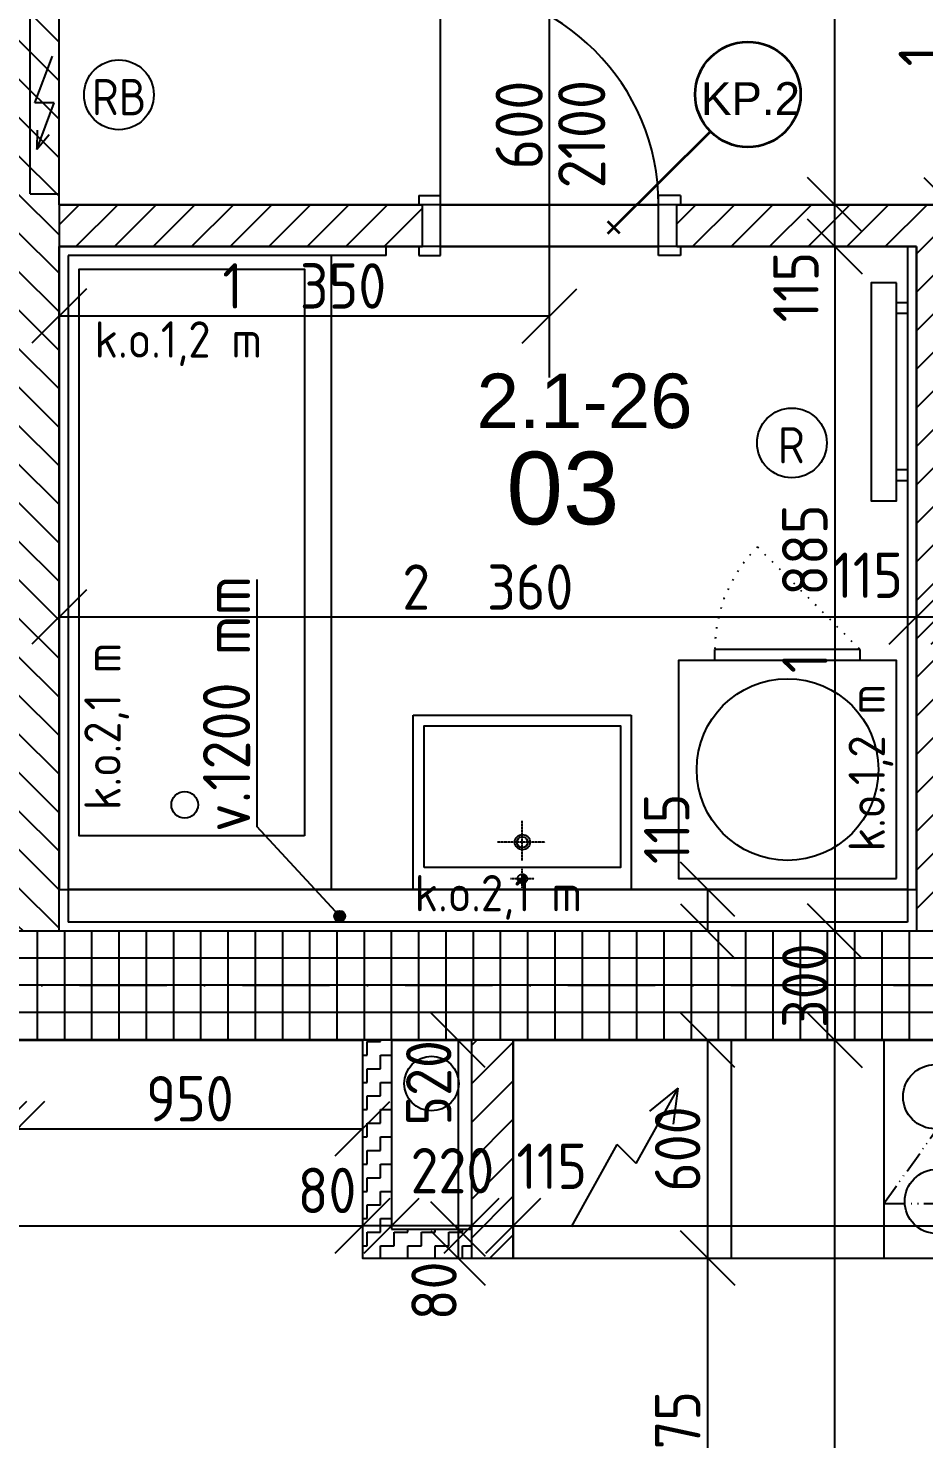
# Model space of a CAD drawing. Extents: x 4511820 to 5180432, y -1526536 to -944957.
# Drawn here: x 5029401 to 5031866, y -1252892 to -1249008 of the extents above; entities that cross this region are included whole.
import ezdxf

# ---------------------------------------------------------------- set-up
doc = ezdxf.new("R2010")
doc.units = 0
doc.header["$MEASUREMENT"] = 0
for name, pattern in [('ACAD_ISO07W100', [3.5, 0.5, -3]), ('ACAD_ISO12W100', [22, 12, -3, 0.5, -3, 0.5, -3]), ('BODKOCIARKOVANA_3', [5.6, 3, -1.3, 0, -1.3]), ('DASHED', [0.75, 0.5, -0.25])]:
    doc.linetypes.add(name, pattern=pattern)
doc.layers.get('0').update_dxf_attribs({"linetype": 'CONTINUOUS'})
doc.layers.get('Defpoints').update_dxf_attribs({"color": 61, "linetype": 'CONTINUOUS'})
for name, color, linetype in [('DVERE', 45, 'CONTINUOUS'), ('KÓTY', 4, 'CONTINUOUS'), ('MÚRY', 1, 'CONTINUOUS'), ('osi', 253, 'CONTINUOUS'), ('Plochy', 41, 'CONTINUOUS'), ('POPIS', 7, 'CONTINUOUS'), ('TENKÁ', 7, 'CONTINUOUS'), ('Z-Kúrenie', 101, 'CONTINUOUS'), ('ZARIADENIE1', 145, 'CONTINUOUS'), ('ZARIADOVACIE', 144, 'CONTINUOUS'), ('ZZ-elektro', 221, 'CONTINUOUS'), ('zz-vetr', 52, 'CONTINUOUS'), ('ŠRAFY', 82, 'CONTINUOUS')]:
    doc.layers.add(name, color=color, linetype=linetype)
doc.layers.add('preklady', color=74, linetype='CONTINUOUS', lineweight=35)
doc.styles.add('ARIAL', font='arial.ttf')
doc.styles.add('STYLE1', font='isocp.shx')
doc.dimstyles.new('STANDARD-50', dxfattribs={"dimtxt": 125, "dimasz": 150, "dimexe": 10, "dimexo": 200, "dimgap": 20, "dimtad": 1, "dimdsep": 46, "dimlunit": 6, "dimtxsty": 'STYLE1', "dimblk1": 'OBLIQUE', "dimblk2": 'OBLIQUE', "dimsah": 1, "dimcen": 2.5, "dimse1": 1, "dimse2": 1, "dimadec": 0, "dimazin": 0, "dimtfac": 1, "dimtmove": 1, "dimatfit": 3, "dimldrblk": 'OBLIQUE', "dimfxl": 1, "dimtolj": 1, "dimtzin": 0, "dimarcsym": 0})
pattern_1 = [(45, (515270.5, 214751.965), (-53.0330086, 53.0330086), [])]

# ---------------------------------------------------------------- blocks, each defined once
blk = doc.blocks.new('pračka')
at = {"layer": 'ZARIADENIE1', "color": 8, "linetype": 'ACAD_ISO07W100', "ltscale": 8}
blk.add_line((4536136.9, -1117296.3), (4536419.7, -1117579.2), dxfattribs=at)
at = {"layer": 'ZARIADENIE1', "color": 8}
for p, q in [((4536419.7, -1117579.2), (4536019.7, -1117579.2)), ((4536019.7, -1117609.2), (4536019.7, -1117579.2)), ((4536419.7, -1117609.2), (4536419.7, -1117579.2))]:
    blk.add_line(p, q, dxfattribs=at)
blk.add_lwpolyline([(4536519.7, -1118209.2), (4536519.7, -1117609.2), (4535919.7, -1117609.2), (4535919.7, -1118209.2)], close=True, dxfattribs=at)
blk.add_circle((4536219.7, -1117909.2), 250, dxfattribs=at)
at = {"layer": 'ZARIADENIE1', "color": 8, "linetype": 'ACAD_ISO07W100', "ltscale": 8}
blk.add_arc((4536419.7, -1117579.2), 400, 135, 180, dxfattribs=at)
blk = doc.blocks.new('_OBLIQUE')
at = {"color": 0, "linetype": 'ByBlock'}
blk.add_line((-0.5, -0.5), (0.5, 0.5), dxfattribs=at)
blk = doc.blocks.new('*D31211')
at = {"layer": 'Defpoints', "color": 0}
for p in [(5030621, -1252305.5), (5030736, -1252305.5), (5030736, -1252305.5)]:
    blk.add_point(p, dxfattribs=at)
at = {"layer": 'KÓTY', "color": 0, "lineweight": -2}
blk.add_line((5030621, -1252305.5), (5030736, -1252305.5), dxfattribs=at)
at = {"layer": 'KÓTY', "color": 0, "linetype": 'ByBlock', "lineweight": -2, "xscale": 150, "yscale": 150, "zscale": 150, "rotation": 180}
blk.add_blockref('_OBLIQUE', (5030621, -1252305.5), dxfattribs=at)
at = {"layer": 'KÓTY', "color": 0, "linetype": 'ByBlock', "lineweight": -2, "xscale": 150, "yscale": 150, "zscale": 150}
blk.add_blockref('_OBLIQUE', (5030736, -1252305.5), dxfattribs=at)
at = {"layer": 'KÓTY', "color": 0, "insert": (5030842, -1252141.5), "char_height": 125, "attachment_point": 5, "style": 'STYLE1'}
blk.add_mtext('\\A1;115', dxfattribs=at)
blk = doc.blocks.new('*D31212')
at = {"layer": 'Defpoints', "color": 0}
for p in [(5030736, -1252305.5), (5033956, -1252305.5), (5033956, -1252305.5)]:
    blk.add_point(p, dxfattribs=at)
at = {"layer": 'KÓTY', "color": 0, "lineweight": -2}
blk.add_line((5030736, -1252305.5), (5033956, -1252305.5), dxfattribs=at)
at = {"layer": 'KÓTY', "color": 0, "linetype": 'ByBlock', "lineweight": -2, "xscale": 150, "yscale": 150, "zscale": 150, "rotation": 180}
blk.add_blockref('_OBLIQUE', (5030736, -1252305.5), dxfattribs=at)
at = {"layer": 'KÓTY', "color": 0, "linetype": 'ByBlock', "lineweight": -2, "xscale": 150, "yscale": 150, "zscale": 150}
blk.add_blockref('_OBLIQUE', (5033956, -1252305.5), dxfattribs=at)
at = {"layer": 'KÓTY', "color": 0, "insert": (5032346, -1252223), "char_height": 125, "attachment_point": 5, "style": 'STYLE1'}
blk.add_mtext('\\A1;3ﾠ220', dxfattribs=at)
blk = doc.blocks.new('*D31225')
at = {"layer": 'Defpoints', "color": 0}
for p in [(5029413.5, -1245184.2), (5028733, -1250184.2), (5029413.5, -1250184.2)]:
    blk.add_point(p, dxfattribs=at)
at = {"layer": 'KÓTY', "color": 0, "lineweight": -2}
blk.add_line((5028733, -1245184.2), (5028733, -1250184.2), dxfattribs=at)
at = {"layer": 'KÓTY', "color": 0, "linetype": 'ByBlock', "lineweight": -2, "xscale": 150, "yscale": 150, "zscale": 150}
for p, rotation in [((5028733, -1245184.2), 90), ((5028733, -1250184.2), 270)]:
    blk.add_blockref('_OBLIQUE', p, dxfattribs=dict(at, rotation=rotation))
at = {"layer": 'KÓTY', "color": 0, "insert": (5028650.5, -1247684.2), "char_height": 125, "attachment_point": 5, "rotation": 90, "style": 'STYLE1'}
blk.add_mtext('\\A1;5ﾠ000', dxfattribs=at)
blk = doc.blocks.new('*D31232')
at = {"layer": 'Defpoints', "color": 0}
for p in [(5029321, -1251794.2), (5029371, -1251794.2), (5029371, -1252038)]:
    blk.add_point(p, dxfattribs=at)
at = {"layer": 'KÓTY', "color": 0, "lineweight": -2}
blk.add_line((5029321, -1252038), (5029371, -1252038), dxfattribs=at)
at = {"layer": 'KÓTY', "color": 0, "linetype": 'ByBlock', "lineweight": -2, "xscale": 150, "yscale": 150, "zscale": 150, "rotation": 180}
blk.add_blockref('_OBLIQUE', (5029321, -1252038), dxfattribs=at)
at = {"layer": 'KÓTY', "color": 0, "linetype": 'ByBlock', "lineweight": -2, "xscale": 150, "yscale": 150, "zscale": 150}
blk.add_blockref('_OBLIQUE', (5029371, -1252038), dxfattribs=at)
at = {"layer": 'KÓTY', "color": 0, "insert": (5029228, -1251918.5), "char_height": 125, "attachment_point": 5, "style": 'STYLE1'}
blk.add_mtext('\\A1;50', dxfattribs=at)
blk = doc.blocks.new('*D31237')
at = {"layer": 'Defpoints', "color": 0}
for p in [(5030736, -1251794.2), (5030736, -1252394.2), (5031271, -1252394.2)]:
    blk.add_point(p, dxfattribs=at)
at = {"layer": 'KÓTY', "color": 0, "lineweight": -2}
blk.add_line((5031271, -1251794.2), (5031271, -1252394.2), dxfattribs=at)
at = {"layer": 'KÓTY', "color": 0, "linetype": 'ByBlock', "lineweight": -2, "xscale": 150, "yscale": 150, "zscale": 150}
for p, rotation in [((5031271, -1251794.2), 90), ((5031271, -1252394.2), 270)]:
    blk.add_blockref('_OBLIQUE', p, dxfattribs=dict(at, rotation=rotation))
at = {"layer": 'KÓTY', "color": 0, "insert": (5031188.5, -1252094.2), "char_height": 125, "attachment_point": 5, "rotation": 90, "style": 'STYLE1'}
blk.add_mtext('\\A1;600', dxfattribs=at)
blk = doc.blocks.new('*D31238')
at = {"layer": 'Defpoints', "color": 0}
for p in [(5030736, -1252394.2), (5030736, -1253369.2), (5031271, -1253369.2)]:
    blk.add_point(p, dxfattribs=at)
at = {"layer": 'KÓTY', "color": 0, "lineweight": -2}
blk.add_line((5031271, -1252394.2), (5031271, -1253369.2), dxfattribs=at)
at = {"layer": 'KÓTY', "color": 0, "linetype": 'ByBlock', "lineweight": -2, "xscale": 150, "yscale": 150, "zscale": 150}
for p, rotation in [((5031271, -1252394.2), 90), ((5031271, -1253369.2), 270)]:
    blk.add_blockref('_OBLIQUE', p, dxfattribs=dict(at, rotation=rotation))
at = {"layer": 'KÓTY', "color": 0, "insert": (5031188.5, -1252881.7), "char_height": 125, "attachment_point": 5, "rotation": 90, "style": 'STYLE1'}
blk.add_mtext('\\A1;975', dxfattribs=at)
blk = doc.blocks.new('*D31271')
at = {"layer": 'Defpoints', "color": 0}
for p in [(5031846, -1250629.5), (5031846, -1250629.5), (5031961, -1250629.5)]:
    blk.add_point(p, dxfattribs=at)
at = {"layer": 'KÓTY', "color": 0, "lineweight": -2}
blk.add_line((5031961, -1250629.5), (5031846, -1250629.5), dxfattribs=at)
at = {"layer": 'KÓTY', "color": 0, "linetype": 'ByBlock', "lineweight": -2, "xscale": 150, "yscale": 150, "zscale": 150, "rotation": 180}
blk.add_blockref('_OBLIQUE', (5031846, -1250629.5), dxfattribs=at)
at = {"layer": 'KÓTY', "color": 0, "linetype": 'ByBlock', "lineweight": -2, "xscale": 150, "yscale": 150, "zscale": 150}
blk.add_blockref('_OBLIQUE', (5031961, -1250629.5), dxfattribs=at)
at = {"layer": 'KÓTY', "color": 0, "insert": (5031711.5, -1250514.5), "char_height": 125, "attachment_point": 5, "style": 'STYLE1'}
blk.add_mtext('\\A1;115', dxfattribs=at)
blk = doc.blocks.new('*D31275')
at = {"layer": 'Defpoints', "color": 0}
for p in [(5029486, -1250629.5), (5029486, -1251494.2), (5031846, -1251494.2)]:
    blk.add_point(p, dxfattribs=at)
at = {"layer": 'KÓTY', "color": 0, "lineweight": -2}
blk.add_line((5031846, -1250629.5), (5029486, -1250629.5), dxfattribs=at)
at = {"layer": 'KÓTY', "color": 0, "linetype": 'ByBlock', "lineweight": -2, "xscale": 150, "yscale": 150, "zscale": 150, "rotation": 180}
blk.add_blockref('_OBLIQUE', (5029486, -1250629.5), dxfattribs=at)
at = {"layer": 'KÓTY', "color": 0, "linetype": 'ByBlock', "lineweight": -2, "xscale": 150, "yscale": 150, "zscale": 150}
blk.add_blockref('_OBLIQUE', (5031846, -1250629.5), dxfattribs=at)
at = {"layer": 'KÓTY', "color": 0, "insert": (5030666, -1250547), "char_height": 125, "attachment_point": 5, "style": 'STYLE1'}
blk.add_mtext('\\A1;2ﾠ360', dxfattribs=at)
blk = doc.blocks.new('*D31277')
at = {"layer": 'Defpoints', "color": 0}
for p in [(5029486, -1249609.2), (5030836, -1249609.2), (5030836, -1249800.5)]:
    blk.add_point(p, dxfattribs=at)
at = {"layer": 'KÓTY', "color": 0, "lineweight": -2}
blk.add_line((5029486, -1249800.5), (5030836, -1249800.5), dxfattribs=at)
at = {"layer": 'KÓTY', "color": 0, "linetype": 'ByBlock', "lineweight": -2, "xscale": 150, "yscale": 150, "zscale": 150, "rotation": 180}
blk.add_blockref('_OBLIQUE', (5029486, -1249800.5), dxfattribs=at)
at = {"layer": 'KÓTY', "color": 0, "linetype": 'ByBlock', "lineweight": -2, "xscale": 150, "yscale": 150, "zscale": 150}
blk.add_blockref('_OBLIQUE', (5030836, -1249800.5), dxfattribs=at)
at = {"layer": 'KÓTY', "color": 0, "insert": (5030161, -1249718), "char_height": 125, "attachment_point": 5, "style": 'STYLE1'}
blk.add_mtext('\\A1;1ﾠ350', dxfattribs=at)
blk = doc.blocks.new('*D31278')
at = {"layer": 'Defpoints', "color": 0}
for p in [(5030736, -1251794.2), (5031621, -1251794.2), (5030736, -1256869.2)]:
    blk.add_point(p, dxfattribs=at)
at = {"layer": 'KÓTY', "color": 0, "lineweight": -2}
blk.add_line((5031621, -1256869.2), (5031621, -1251794.2), dxfattribs=at)
at = {"layer": 'KÓTY', "color": 0, "linetype": 'ByBlock', "lineweight": -2, "xscale": 150, "yscale": 150, "zscale": 150}
for p, rotation in [((5031621, -1251794.2), 90), ((5031621, -1256869.2), 270)]:
    blk.add_blockref('_OBLIQUE', p, dxfattribs=dict(at, rotation=rotation))
at = {"layer": 'KÓTY', "color": 0, "insert": (5031538.5, -1254331.7), "char_height": 125, "attachment_point": 5, "rotation": 90, "style": 'STYLE1'}
blk.add_mtext('\\A1;5ﾠ075', dxfattribs=at)
blk = doc.blocks.new('*D31279')
at = {"layer": 'Defpoints', "color": 0}
for p in [(5031846, -1249609.2), (5031621, -1251494.2), (5031846, -1251494.2)]:
    blk.add_point(p, dxfattribs=at)
at = {"layer": 'KÓTY', "color": 0, "lineweight": -2}
blk.add_line((5031621, -1249609.2), (5031621, -1251494.2), dxfattribs=at)
at = {"layer": 'KÓTY', "color": 0, "linetype": 'ByBlock', "lineweight": -2, "xscale": 150, "yscale": 150, "zscale": 150}
for p, rotation in [((5031621, -1249609.2), 90), ((5031621, -1251494.2), 270)]:
    blk.add_blockref('_OBLIQUE', p, dxfattribs=dict(at, rotation=rotation))
at = {"layer": 'KÓTY', "color": 0, "insert": (5031538.5, -1250551.7), "char_height": 125, "attachment_point": 5, "rotation": 90, "style": 'STYLE1'}
blk.add_mtext('\\A1;1ﾠ885', dxfattribs=at)
blk = doc.blocks.new('*D31280')
at = {"layer": 'Defpoints', "color": 0}
for p in [(5031621, -1251494.2), (5031621, -1251794.2), (5031621, -1251794.2)]:
    blk.add_point(p, dxfattribs=at)
at = {"layer": 'KÓTY', "color": 0, "lineweight": -2}
blk.add_line((5031621, -1251494.2), (5031621, -1251794.2), dxfattribs=at)
at = {"layer": 'KÓTY', "color": 0, "linetype": 'ByBlock', "lineweight": -2, "xscale": 150, "yscale": 150, "zscale": 150}
for p, rotation in [((5031621, -1251494.2), 90), ((5031621, -1251794.2), 270)]:
    blk.add_blockref('_OBLIQUE', p, dxfattribs=dict(at, rotation=rotation))
at = {"layer": 'KÓTY', "color": 0, "insert": (5031538.5, -1251644.2), "char_height": 125, "attachment_point": 5, "rotation": 90, "style": 'STYLE1'}
blk.add_mtext('\\A1;300', dxfattribs=at)
blk = doc.blocks.new('*D31281')
at = {"layer": 'Defpoints', "color": 0}
for p in [(5031621, -1249494.2), (5031621, -1249494.2), (5031621, -1249609.2)]:
    blk.add_point(p, dxfattribs=at)
at = {"layer": 'KÓTY', "color": 0, "lineweight": -2}
blk.add_line((5031621, -1249609.2), (5031621, -1249494.2), dxfattribs=at)
at = {"layer": 'KÓTY', "color": 0, "linetype": 'ByBlock', "lineweight": -2, "xscale": 150, "yscale": 150, "zscale": 150}
for p, rotation in [((5031621, -1249494.2), 90), ((5031621, -1249609.2), 270)]:
    blk.add_blockref('_OBLIQUE', p, dxfattribs=dict(at, rotation=rotation))
at = {"layer": 'KÓTY', "color": 0, "insert": (5031514, -1249721), "char_height": 125, "attachment_point": 5, "rotation": 90, "style": 'STYLE1'}
blk.add_mtext('\\A1;115', dxfattribs=at)
blk = doc.blocks.new('*D31282')
at = {"layer": 'Defpoints', "color": 0}
for p in [(5031621, -1247184.2), (5031811, -1247184.2), (5031811, -1249494.2)]:
    blk.add_point(p, dxfattribs=at)
at = {"layer": 'KÓTY', "color": 0, "lineweight": -2}
blk.add_line((5031621, -1249494.2), (5031621, -1247184.2), dxfattribs=at)
at = {"layer": 'KÓTY', "color": 0, "linetype": 'ByBlock', "lineweight": -2, "xscale": 150, "yscale": 150, "zscale": 150}
for p, rotation in [((5031621, -1247184.2), 90), ((5031621, -1249494.2), 270)]:
    blk.add_blockref('_OBLIQUE', p, dxfattribs=dict(at, rotation=rotation))
at = {"layer": 'KÓTY', "color": 0, "insert": (5031538.5, -1248339.2), "char_height": 125, "attachment_point": 5, "rotation": 90, "style": 'STYLE1'}
blk.add_mtext('\\A1;2ﾠ310', dxfattribs=at)
blk = doc.blocks.new('*D31302')
at = {"layer": 'Defpoints', "color": 0}
for p in [(5033291, -1248299.2), (5031941.5, -1249494.2), (5033291, -1249494.2)]:
    blk.add_point(p, dxfattribs=at)
at = {"layer": 'KÓTY', "color": 0, "lineweight": -2}
blk.add_line((5031941.5, -1248299.2), (5031941.5, -1249494.2), dxfattribs=at)
at = {"layer": 'KÓTY', "color": 0, "linetype": 'ByBlock', "lineweight": -2, "xscale": 150, "yscale": 150, "zscale": 150}
for p, rotation in [((5031941.5, -1248299.2), 90), ((5031941.5, -1249494.2), 270)]:
    blk.add_blockref('_OBLIQUE', p, dxfattribs=dict(at, rotation=rotation))
at = {"layer": 'KÓTY', "color": 0, "insert": (5031859, -1248896.7), "char_height": 125, "attachment_point": 5, "rotation": 90, "style": 'STYLE1'}
blk.add_mtext('\\A1;1ﾠ195', dxfattribs=at)
blk = doc.blocks.new('*D31332')
at = {"layer": 'Defpoints', "color": 0}
for p in [(5031621, -1251379.2), (5031271, -1251494.2), (5031621, -1251494.2)]:
    blk.add_point(p, dxfattribs=at)
at = {"layer": 'KÓTY', "color": 0, "lineweight": -2}
blk.add_line((5031271, -1251379.2), (5031271, -1251494.2), dxfattribs=at)
at = {"layer": 'KÓTY', "color": 0, "linetype": 'ByBlock', "lineweight": -2, "xscale": 150, "yscale": 150, "zscale": 150}
for p, rotation in [((5031271, -1251379.2), 90), ((5031271, -1251494.2), 270)]:
    blk.add_blockref('_OBLIQUE', p, dxfattribs=dict(at, rotation=rotation))
at = {"layer": 'KÓTY', "color": 0, "insert": (5031158.5, -1251212.5), "char_height": 125, "attachment_point": 5, "rotation": 90, "style": 'STYLE1'}
blk.add_mtext('\\A1;115', dxfattribs=at)
blk = doc.blocks.new('*D31478')
at = {"layer": 'Defpoints', "color": 0}
for p in [(5027621, -1252305.5), (5030321, -1252305.5), (5030321, -1252305.5)]:
    blk.add_point(p, dxfattribs=at)
at = {"layer": 'KÓTY', "color": 0, "lineweight": -2}
blk.add_line((5027621, -1252305.5), (5030321, -1252305.5), dxfattribs=at)
at = {"layer": 'KÓTY', "color": 0, "linetype": 'ByBlock', "lineweight": -2, "xscale": 150, "yscale": 150, "zscale": 150, "rotation": 180}
blk.add_blockref('_OBLIQUE', (5027621, -1252305.5), dxfattribs=at)
at = {"layer": 'KÓTY', "color": 0, "linetype": 'ByBlock', "lineweight": -2, "xscale": 150, "yscale": 150, "zscale": 150}
blk.add_blockref('_OBLIQUE', (5030321, -1252305.5), dxfattribs=at)
at = {"layer": 'KÓTY', "color": 0, "insert": (5028971, -1252223), "char_height": 125, "attachment_point": 5, "style": 'STYLE1'}
blk.add_mtext('\\A1;2ﾠ700', dxfattribs=at)
blk = doc.blocks.new('*D31479')
at = {"layer": 'Defpoints', "color": 0}
for p in [(5029371, -1251794.2), (5030321, -1251794.2), (5030321, -1252038)]:
    blk.add_point(p, dxfattribs=at)
at = {"layer": 'KÓTY', "color": 0, "lineweight": -2}
blk.add_line((5029371, -1252038), (5030321, -1252038), dxfattribs=at)
at = {"layer": 'KÓTY', "color": 0, "linetype": 'ByBlock', "lineweight": -2, "xscale": 150, "yscale": 150, "zscale": 150, "rotation": 180}
blk.add_blockref('_OBLIQUE', (5029371, -1252038), dxfattribs=at)
at = {"layer": 'KÓTY', "color": 0, "linetype": 'ByBlock', "lineweight": -2, "xscale": 150, "yscale": 150, "zscale": 150}
blk.add_blockref('_OBLIQUE', (5030321, -1252038), dxfattribs=at)
at = {"layer": 'KÓTY', "color": 0, "insert": (5029846, -1251955.5), "char_height": 125, "attachment_point": 5, "style": 'STYLE1'}
blk.add_mtext('\\A1;950', dxfattribs=at)
blk = doc.blocks.new('*D31480')
at = {"layer": 'Defpoints', "color": 0}
for p in [(5030401, -1252305.5), (5030401, -1252314.2), (5030621, -1252314.2)]:
    blk.add_point(p, dxfattribs=at)
at = {"layer": 'KÓTY', "color": 0, "lineweight": -2}
blk.add_line((5030621, -1252305.5), (5030401, -1252305.5), dxfattribs=at)
at = {"layer": 'KÓTY', "color": 0, "linetype": 'ByBlock', "lineweight": -2, "xscale": 150, "yscale": 150, "zscale": 150, "rotation": 180}
blk.add_blockref('_OBLIQUE', (5030401, -1252305.5), dxfattribs=at)
at = {"layer": 'KÓTY', "color": 0, "linetype": 'ByBlock', "lineweight": -2, "xscale": 150, "yscale": 150, "zscale": 150}
blk.add_blockref('_OBLIQUE', (5030621, -1252305.5), dxfattribs=at)
at = {"layer": 'KÓTY', "color": 0, "insert": (5030568.5, -1252153.5), "char_height": 125, "attachment_point": 5, "style": 'STYLE1'}
blk.add_mtext('\\A1;220', dxfattribs=at)
blk = doc.blocks.new('*D31481')
at = {"layer": 'Defpoints', "color": 0}
for p in [(5030321, -1252305.5), (5030321, -1252305.5), (5030401, -1252305.5)]:
    blk.add_point(p, dxfattribs=at)
at = {"layer": 'KÓTY', "color": 0, "lineweight": -2}
blk.add_line((5030401, -1252305.5), (5030321, -1252305.5), dxfattribs=at)
at = {"layer": 'KÓTY', "color": 0, "linetype": 'ByBlock', "lineweight": -2, "xscale": 150, "yscale": 150, "zscale": 150, "rotation": 180}
blk.add_blockref('_OBLIQUE', (5030321, -1252305.5), dxfattribs=at)
at = {"layer": 'KÓTY', "color": 0, "linetype": 'ByBlock', "lineweight": -2, "xscale": 150, "yscale": 150, "zscale": 150}
blk.add_blockref('_OBLIQUE', (5030401, -1252305.5), dxfattribs=at)
at = {"layer": 'KÓTY', "color": 0, "insert": (5030223.5, -1252208), "char_height": 125, "attachment_point": 5, "style": 'STYLE1'}
blk.add_mtext('\\A1;80', dxfattribs=at)
blk = doc.blocks.new('*D31482')
at = {"layer": 'Defpoints', "color": 0}
for p in [(5030401, -1251794.2), (5030401, -1252314.2), (5030584, -1252314.2)]:
    blk.add_point(p, dxfattribs=at)
at = {"layer": 'KÓTY', "color": 0, "lineweight": -2}
blk.add_line((5030584, -1251794.2), (5030584, -1252314.2), dxfattribs=at)
at = {"layer": 'KÓTY', "color": 0, "linetype": 'ByBlock', "lineweight": -2, "xscale": 150, "yscale": 150, "zscale": 150}
for p, rotation in [((5030584, -1251794.2), 90), ((5030584, -1252314.2), 270)]:
    blk.add_blockref('_OBLIQUE', p, dxfattribs=dict(at, rotation=rotation))
at = {"layer": 'KÓTY', "color": 0, "insert": (5030503.5, -1251911.9), "char_height": 125, "attachment_point": 5, "rotation": 90, "style": 'STYLE1'}
blk.add_mtext('\\A1;520', dxfattribs=at)
blk = doc.blocks.new('*D31483')
at = {"layer": 'Defpoints', "color": 0}
for p in [(5030584, -1252314.2), (5030584, -1252394.2), (5030584, -1252394.2)]:
    blk.add_point(p, dxfattribs=at)
at = {"layer": 'KÓTY', "color": 0, "lineweight": -2}
blk.add_line((5030584, -1252314.2), (5030584, -1252394.2), dxfattribs=at)
at = {"layer": 'KÓTY', "color": 0, "linetype": 'ByBlock', "lineweight": -2, "xscale": 150, "yscale": 150, "zscale": 150}
for p, rotation in [((5030584, -1252314.2), 90), ((5030584, -1252394.2), 270)]:
    blk.add_blockref('_OBLIQUE', p, dxfattribs=dict(at, rotation=rotation))
at = {"layer": 'KÓTY', "color": 0, "insert": (5030518, -1252484.5), "char_height": 125, "attachment_point": 5, "rotation": 90, "style": 'STYLE1'}
blk.add_mtext('\\A1;80', dxfattribs=at)

msp = doc.modelspace()

# ---------------------------------------------------------------- hatches: boundary and pattern name
at = {"layer": 'KÓTY'}
h = msp.add_hatch(color=256, dxfattribs=at)
h.dxf.hatch_style = 1
h.paths.add_polyline_path([(5030273.5, -1251452.918, -0.65381715), (5030248.326, -1251463.94, -1.52947961)])
at = {"layer": 'ŠRAFY', "ltscale": 0.25}
h = msp.add_hatch(dxfattribs=at)
h.set_pattern_fill('ANSI31', color=256, scale=600, angle=90, style=0)
h.set_pattern_definition([(135, (-2976355.03, 109742.89), (-53.0330086, -53.0330086), [])])
h.paths.add_polyline_path([(5029486, -1251494.226), (5029486, -1249609.226), (5029486, -1249494.226), (5029486, -1248934.226), (5029371, -1248934.226), (5029371, -1251494.226)])
h = msp.add_hatch(dxfattribs=at)
h.set_pattern_fill('ANSI31', color=256, scale=600, style=0)
h.set_pattern_definition(pattern_1)
h.paths.add_polyline_path([(5030386, -1249609.226), (5030476, -1249609.226), (5030486, -1249609.226), (5030486, -1249494.226), (5030476, -1249494.226), (5029486, -1249494.226), (5029486, -1249609.226)])
h = msp.add_hatch(dxfattribs=at)
h.set_pattern_fill('ANSI31', color=256, scale=600, style=0)
h.set_pattern_definition(pattern_1)
h.paths.add_polyline_path([(5031961, -1251494.226), (5031961, -1251094.226), (5033176, -1251094.226), (5033176, -1251494.226), (5033291, -1251494.226), (5033291, -1249494.226), (5033146, -1249494.226), (5033136, -1249494.226), (5033136, -1249609.226), (5033146, -1249609.226), (5033151, -1249609.226), (5033176, -1249609.226), (5033176, -1250979.226), (5031961, -1250979.226), (5031961, -1249609.226), (5031986, -1249609.226), (5032426, -1249609.226), (5032436, -1249609.226), (5032436, -1249494.226), (5032426, -1249494.226), (5031196, -1249494.226), (5031186, -1249494.226), (5031186, -1249609.226), (5031196, -1249609.226), (5031821, -1249609.226), (5031846, -1249609.226), (5031846, -1251494.226)])
h = msp.add_hatch(dxfattribs=at)
h.set_pattern_fill('ANSI37', color=256, scale=600, angle=45)
h.set_pattern_definition([(90, (-3307273.674, 579782.7), (-75, 1e-14), []), (180, (-3307273.674, 579782.7), (-1e-14, -75), [])])
h.paths.add_polyline_path([(5029486, -1251494.226), (5029371, -1251494.226), (5029371, -1251794.226), (5030621, -1251794.226), (5030736, -1251794.226), (5031336, -1251794.226), (5031756, -1251794.226), (5032006, -1251794.226), (5032106, -1251794.226), (5032356, -1251794.226), (5032756, -1251794.226), (5033356, -1251794.226), (5033956, -1251794.226), (5034006, -1251794.226), (5034121, -1251794.226), (5034121, -1251494.226), (5033291, -1251494.226), (5033176, -1251494.226), (5031961, -1251494.226), (5031846, -1251494.226), (5031821, -1251494.226), (5031776, -1251494.226), (5029511, -1251494.226)])
h = msp.add_hatch(dxfattribs=at)
h.set_pattern_fill('ZIGZAG', color=256, scale=300, style=0)
h.set_pattern_definition([(0, (-68841.5, 214751.965), (37.5, 37.5), [37.5, -37.5]), (90, (-68804, 214751.965), (-37.5, 37.5), [37.5, -37.5])])
h.paths.add_polyline_path([(5030401, -1251794.226), (5030341, -1251794.226), (5030321, -1251794.226), (5030321, -1252394.226), (5030621, -1252394.226), (5030621, -1252314.226), (5030401, -1252314.226)])
h = msp.add_hatch(dxfattribs=at)
h.set_pattern_fill('ANSI31', color=256, scale=600, style=0)
h.set_pattern_definition(pattern_1)
h.paths.add_polyline_path([(5030621, -1251794.226), (5030621, -1252394.226), (5030736, -1252394.226), (5030736, -1251794.226)])

# ---------------------------------------------------------------- linework, layer by layer
at = {"layer": 'DVERE', "ltscale": 0.25}
for p, q in [((5030536, -1249494.226), (5030536, -1248894.226)), ((5030836, -1249970.054), (5030836, -1248865.398)), ((5030476, -1249469.226), (5030476, -1249494.226)), ((5030476, -1249469.226), (5030536, -1249469.226)), ((5030536, -1249609.226), (5030536, -1249464.226)), ((5030536, -1249634.226), (5030536, -1249469.226)), ((5031136, -1249634.226), (5031136, -1249469.226)), ((5031196, -1249469.226), (5031136, -1249469.226)), ((5031196, -1249469.226), (5031196, -1249494.226)), ((5030536, -1249494.226), (5031136, -1249494.226)), ((5030476, -1249609.226), (5030476, -1249634.226)), ((5030536, -1249609.226), (5031136, -1249609.226)), ((5031196, -1249609.226), (5031196, -1249634.226)), ((5030476, -1249634.226), (5030536, -1249634.226)), ((5031196, -1249634.226), (5031136, -1249634.226))]:
    msp.add_line(p, q, dxfattribs=at)
msp.add_arc((5030536, -1249494.226), 600, 0, 90, dxfattribs=at)
at = {"layer": 'KÓTY'}
for p in [(5030030.5, -1250526.418), (5030258.5, -1251452.918)]:
    msp.add_line(p, (5030030.5, -1251205.918), dxfattribs=at)
msp.add_circle((5030258.5, -1251452.918), 15, dxfattribs=at)
at = {"layer": 'MÚRY'}
for p, q in [((5029486, -1249494.226), (5029486, -1248884.226)), ((5029486, -1251494.226), (5029486, -1249609.226)), ((5031846, -1251494.226), (5029486, -1251494.226)), ((5029321, -1251794.226), (5030321, -1251794.226)), ((5030321, -1251794.226), (5030321, -1252394.226)), ((5030401, -1251794.226), (5030621, -1251794.226)), ((5030401, -1251794.226), (5030401, -1252314.226)), ((5030621, -1251794.226), (5030621, -1252314.226)), ((5030736, -1251794.226), (5033956, -1251794.226)), ((5030736, -1251794.226), (5030736, -1252394.226)), ((5030401, -1252314.226), (5030621, -1252314.226)), ((5030321, -1252394.226), (5030621, -1252394.226)), ((5030621, -1252394.226), (5030736, -1252394.226))]:
    msp.add_line(p, q, dxfattribs=at)
at = {"layer": 'MÚRY', "ltscale": 0.25}
for p, q in [((5029486, -1249494.226), (5030486, -1249494.226)), ((5030486, -1249609.226), (5030486, -1249494.226)), ((5031186, -1249494.226), (5032436, -1249494.226)), ((5031186, -1249609.226), (5031186, -1249494.226)), ((5029486, -1249609.226), (5030486, -1249609.226)), ((5031186, -1249609.226), (5031846, -1249609.226)), ((5031846, -1249609.226), (5031846, -1251494.226)), ((5031776, -1251494.226), (5029486, -1251494.226))]:
    msp.add_line(p, q, dxfattribs=at)
at = {"layer": 'osi', "linetype": 'BODKOCIARKOVANA_3', "ltscale": 80}
msp.add_line((5041881, -1251644.226), (4978211, -1251644.226), dxfattribs=at)
at = {"layer": 'Plochy'}
for points in [[(5029486, -1249494.226), (5029486, -1247184.226), (5033291, -1247184.226), (5033291, -1248299.226), (5035291, -1248299.226), (5035291, -1251494.226), (5033291, -1251494.226), (5033291, -1249494.226)], [(5031846, -1249609.226), (5029486, -1249609.226), (5029486, -1251379.226), (5031846, -1251379.226)], [(5030736, -1253369.226), (5027621, -1253369.226), (5027621, -1251794.226), (5030321, -1251794.226), (5030321, -1252394.226), (5030736, -1252394.226), (5030736, -1251794.226), (5033956, -1251794.226), (5033956, -1256869.226), (5030736, -1256869.226)]]:
    msp.add_lwpolyline(points, close=True, dxfattribs=at)
at = {"layer": 'preklady'}
for p, q in [((5031012.883, -1249557.418), (5031279.132, -1249292.918)), ((5030996.265, -1249574.034), (5031029.499, -1249540.8)), ((5031029.5, -1249574.035), (5030996.266, -1249540.801))]:
    msp.add_line(p, q, dxfattribs=at)
at = {"layer": 'preklady', "ltscale": 0.25}
msp.add_circle((5031382, -1249190.726), 145, dxfattribs=at)
at = {"layer": 'TENKÁ'}
for p, q in [((5029486, -1249494.226), (5029486, -1249609.226)), ((5029486, -1251494.226), (5029371, -1251494.226)), ((5031961, -1251494.226), (5031846, -1251494.226)), ((5030401, -1251794.226), (5030321, -1251794.226)), ((5030736, -1251794.226), (5030621, -1251794.226)), ((5030621, -1252314.226), (5030621, -1252394.226))]:
    msp.add_line(p, q, dxfattribs=at)
at = {"layer": 'TENKÁ', "ltscale": 0.25}
for p, q in [((5030386, -1249634.226), (5030386, -1249609.226)), ((5031821, -1249609.226), (5031821, -1251469.226)), ((5029511, -1249634.226), (5029511, -1251469.226)), ((5030386, -1249634.226), (5029511, -1249634.226)), ((5031821, -1251379.226), (5029511, -1251379.226)), ((5031751, -1251379.226), (5029571, -1251379.226)), ((5031821, -1251469.226), (5029511, -1251469.226))]:
    msp.add_line(p, q, dxfattribs=at)
at = {"layer": 'Z-Kúrenie', "linetype": 'Continuous'}
for p, q in [((5031821, -1249764.226), (5031791, -1249764.226)), ((5031821, -1249794.226), (5031791, -1249794.226)), ((5031821, -1250224.226), (5031791, -1250224.226)), ((5031821, -1250254.226), (5031791, -1250254.226))]:
    msp.add_line(p, q, dxfattribs=at)
msp.add_lwpolyline([(5031791, -1249709.226), (5031721, -1249709.226), (5031721, -1250309.226), (5031791, -1250309.226)], close=True, dxfattribs=at)
msp.add_circle((5031502.948, -1250150.21), 96, dxfattribs=at)
at = {"layer": 'ZARIADENIE1', "color": 8, "ltscale": 0.25}
for p, q in [((5031336, -1251794.226), (5031336, -1252394.226)), ((5031756, -1251794.226), (5031756, -1252394.226)), ((5031756, -1251794.226), (5031756, -1252394.226)), ((5030736, -1252394.226), (5033956, -1252394.226))]:
    msp.add_line(p, q, dxfattribs=at)
at = {"layer": 'ZARIADENIE1', "color": 8, "linetype": 'ACAD_ISO12W100', "ltscale": 5}
for q in [(5032006, -1251894.226), (5032356, -1252244.226)]:
    msp.add_line((5031756, -1252244.226), q, dxfattribs=at)
at = {"layer": 'ZARIADENIE1', "color": 8}
for p, q in [((5031073.908, -1252134.283), (5031189.624, -1251926.308)), ((5031112.075, -1251989.586), (5031189.624, -1251926.308)), ((5031176.74, -1252025.565), (5031189.624, -1251926.308)), ((5030896.148, -1252307.738), (5031022.075, -1252081.412)), ((5031073.908, -1252134.283), (5031022.075, -1252081.412))]:
    msp.add_line(p, q, dxfattribs=at)
at = {"layer": 'ZARIADENIE1', "color": 8, "ltscale": 0.25}
for centre in [(5031897.449, -1251949.992), (5031901.844, -1252238.302)]:
    msp.add_circle(centre, 88.387, dxfattribs=at)
at = {"layer": 'ZARIADOVACIE', "ltscale": 0.25}
for p, q in [((5030236, -1251379.226), (5030236, -1249634.226)), ((5030461, -1251379.226), (5030461, -1250899.226)), ((5030461, -1250899.226), (5031061, -1250899.226)), ((5031061, -1250899.226), (5031061, -1251379.226))]:
    msp.add_line(p, q, dxfattribs=at)
at = {"layer": 'ZARIADOVACIE', "linetype": 'DASHED'}
for p, q in [((5030761, -1251300.119), (5030761, -1251190.575)), ((5030823.988, -1251249.455), (5030692.535, -1251249.455)), ((5030761, -1251374.525), (5030761, -1251322.491)), ((5030793.863, -1251349.878), (5030728.137, -1251349.878))]:
    msp.add_line(p, q, dxfattribs=at)
at = {"layer": 'ZARIADOVACIE', "ltscale": 0.25}
for points in [[(5030161, -1251231.754), (5029541, -1251231.754), (5029541, -1249671.754), (5030161, -1249671.754)], [(5030491, -1251319.226), (5030491, -1250929.226), (5031031, -1250929.226), (5031031, -1251319.226)], [(5030491, -1251319.226), (5030491, -1250929.226), (5031031, -1250929.226), (5031031, -1251319.226)]]:
    msp.add_lwpolyline(points, close=True, dxfattribs=at)
msp.add_circle((5029831.702, -1251146.34), 36.624, dxfattribs=at)
at = {"layer": 'ZARIADOVACIE', "linetype": 'Continuous'}
for centre, radius in [((5030761.273, -1251249.188), 20.877), ((5030761, -1251249.455), 14.781)]:
    msp.add_circle(centre, radius, dxfattribs=at)
at = {"layer": 'ZARIADOVACIE', "linetype": 'DASHED'}
msp.add_circle((5030761.314, -1251349.878), 12.931, dxfattribs=at)
at = {"layer": 'ZZ-elektro'}
for p, q in [((5029406, -1249464.226), (5029406, -1248964.226)), ((5029419.17, -1249214.226), (5029467.454, -1249085.733)), ((5029472.883, -1249214.226), (5029419.17, -1249214.226)), ((5029424.599, -1249342.72), (5029472.883, -1249214.226)), ((5029425.922, -1249289.413), (5029424.599, -1249342.72)), ((5029458.708, -1249301.733), (5029424.599, -1249342.72)), ((5029406, -1249464.226), (5029486, -1249464.226))]:
    msp.add_line(p, q, dxfattribs=at)
msp.add_circle((5029650.568, -1249191.749), 96, dxfattribs=at)
at = {"layer": 'zz-vetr'}
msp.add_circle((5030511, -1251913.802), 75, dxfattribs=at)

# ---------------------------------------------------------------- block references
at = {"layer": 'TENKÁ'}
msp.add_blockref('pračka', (495271.253, -133140.035), dxfattribs=at)

# ---------------------------------------------------------------- texts
at = {"layer": 'POPIS', "lineweight": 40, "ltscale": 0.25, "style": 'ARIAL'}
for s, height, p in [('2.1-26', 150, (5030635.269, -1250109.305)), ('03', 200, (5030717.311, -1250374.305))]:
    msp.add_text(s, height=height, dxfattribs=at).set_placement(p)
at = {"layer": 'preklady', "linetype": 'Continuous', "lineweight": 20, "style": 'ARIAL'}
msp.add_text('KP.2', height=90, dxfattribs=at).set_placement((5031252.736, -1249246.983))
at = {"layer": 'TENKÁ', "linetype": 'Continuous', "style": 'STYLE1'}
for s, height, p in [('600', 130, (5030817.417, -1249397.469)), ('2100', 130, (5030989.524, -1249449.243)), ('v.1200 mm', 130, (5030011.917, -1251221.662)), ('k.o.2,1 m', 100, (5029655.469, -1251160.831)), ('k.o.1,2 m', 100, (5031758.902, -1251274.512))]:
    msp.add_text(s, height=height, rotation=90, dxfattribs=at).set_placement(p)
for s, p in [('k.o.1,2 m', (5029583.533, -1249915.364)), ('k.o.2,1 m', (5030464.499, -1251439.623))]:
    msp.add_text(s, height=100, dxfattribs=at).set_placement(p)
at = {"layer": 'Z-Kúrenie', "linetype": 'Continuous', "style": 'STYLE1'}
msp.add_text('R', height=100, dxfattribs=at).set_placement((5031464.32, -1250206.409))
at = {"layer": 'ZZ-elektro', "style": 'STYLE1'}
msp.add_text('RB', height=100, dxfattribs=at).set_placement((5029575.94, -1249247.948))

# ---------------------------------------------------------------- dimensions: what is measured, and where the dimension line sits
at = {"layer": 'KÓTY'}
for base, p1, p2, picture, middle in [((5028733, -1250184.226), (5029413.5, -1245184.226), (5029413.5, -1250184.226), '*D31225', (5028650.457, -1247684.226)), ((5031621, -1247184.226), (5031811, -1249494.226), (5031811, -1247184.226), '*D31282', (5031538.457, -1248339.226)), ((5031941.5, -1249494.226), (5033291, -1248299.226), (5033291, -1249494.226), '*D31302', (5031858.957, -1248896.726)), ((5031621, -1251494.226), (5031846, -1249609.226), (5031846, -1251494.226), '*D31279', (5031538.457, -1250551.726)), ((5031621, -1251794.226), (5031621, -1251494.226), (5031621, -1251794.226), '*D31280', (5031538.5, -1251644.226)), ((5031271, -1252394.226), (5030736, -1251794.226), (5030736, -1252394.226), '*D31237', (5031188.5, -1252094.226)), ((5031621, -1251794.226), (5030736, -1256869.226), (5030736, -1251794.226), '*D31278', (5031538.457, -1254331.726)), ((5031271, -1253369.226), (5030736, -1252394.226), (5030736, -1253369.226), '*D31238', (5031188.5, -1252881.726))]:
    dim = msp.add_linear_dim(base=base, p1=p1, p2=p2, angle=90, dimstyle='STANDARD-50', dxfattribs=at)
    dim.commit()
    dim.dimension.update_dxf_attribs({"geometry": picture, "text_midpoint": middle})
for base, p1, p2, picture, middle in [((5031621, -1249494.226), (5031621, -1249609.226), (5031621, -1249494.226), '*D31281', (5031596.5, -1249721.035)), ((5031271, -1251494.226), (5031621, -1251379.226), (5031621, -1251494.226), '*D31332', (5031241, -1251212.535))]:
    dim = msp.add_linear_dim(base=base, p1=p1, p2=p2, angle=90, dimstyle='STANDARD-50', dxfattribs=at)
    dim.commit()
    dim.dimension.update_dxf_attribs({"geometry": picture, "text_midpoint": middle, "dimtype": 160})
for base, p1, p2, picture, middle in [((5030836, -1249800.535), (5029486, -1249609.226), (5030836, -1249609.226), '*D31277', (5030161, -1249717.992)), ((5029486, -1250629.535), (5031846, -1251494.226), (5029486, -1251494.226), '*D31275', (5030666, -1250546.992)), ((5033956, -1252305.535), (5030736, -1252305.535), (5033956, -1252305.535), '*D31212', (5032346, -1252222.992))]:
    dim = msp.add_linear_dim(base=base, p1=p1, p2=p2, dimstyle='STANDARD-50', dxfattribs=at)
    dim.commit()
    dim.dimension.update_dxf_attribs({"geometry": picture, "text_midpoint": middle})
for base, p1, p2, picture, middle in [((5031846, -1250629.535), (5031961, -1250629.535), (5031846, -1250629.535), '*D31271', (5031711.5, -1250597.035)), ((5029371, -1252038.035), (5029321, -1251794.226), (5029371, -1251794.226), '*D31232', (5029228, -1252001.035)), ((5030736, -1252305.535), (5030621, -1252305.535), (5030736, -1252305.535), '*D31211', (5030842, -1252224.035))]:
    dim = msp.add_linear_dim(base=base, p1=p1, p2=p2, dimstyle='STANDARD-50', dxfattribs=at)
    dim.commit()
    dim.dimension.update_dxf_attribs({"geometry": picture, "text_midpoint": middle, "dimtype": 160})
for base, p1, p2, picture, middle in [((5030584, -1252314.226), (5030401, -1251794.226), (5030401, -1252314.226), '*D31482', (5030585.976, -1251911.9)), ((5030584, -1252394.226), (5030584, -1252314.226), (5030584, -1252394.226), '*D31483', (5030600.5, -1252484.535))]:
    dim = msp.add_linear_dim(base=base, p1=p1, p2=p2, angle=90, dimstyle='STANDARD-50', override={"dimtxsty": 'STYLE1', "dimldrblk": 'OBLIQUE'}, dxfattribs=at)
    dim.commit()
    dim.dimension.update_dxf_attribs({"geometry": picture, "text_midpoint": middle, "dimtype": 160})
for base, p1, p2, picture, middle in [((5030321, -1252038.035), (5029371, -1251794.226), (5030321, -1251794.226), '*D31479', (5029846, -1251955.535)), ((5030321, -1252305.535), (5027621, -1252305.535), (5030321, -1252305.535), '*D31478', (5028971, -1252222.992))]:
    dim = msp.add_linear_dim(base=base, p1=p1, p2=p2, dimstyle='STANDARD-50', override={"dimtxsty": 'STYLE1', "dimldrblk": 'OBLIQUE'}, dxfattribs=at)
    dim.commit()
    dim.dimension.update_dxf_attribs({"geometry": picture, "text_midpoint": middle})
for base, p1, p2, picture, middle in [((5030401, -1252305.535), (5030621, -1252314.226), (5030401, -1252314.226), '*D31480', (5030568.5, -1252236.035)), ((5030321, -1252305.535), (5030401, -1252305.535), (5030321, -1252305.535), '*D31481', (5030223.5, -1252290.535))]:
    dim = msp.add_linear_dim(base=base, p1=p1, p2=p2, dimstyle='STANDARD-50', override={"dimtxsty": 'STYLE1', "dimldrblk": 'OBLIQUE'}, dxfattribs=at)
    dim.commit()
    dim.dimension.update_dxf_attribs({"geometry": picture, "text_midpoint": middle, "dimtype": 160})

doc.saveas('drawing.dxf')
